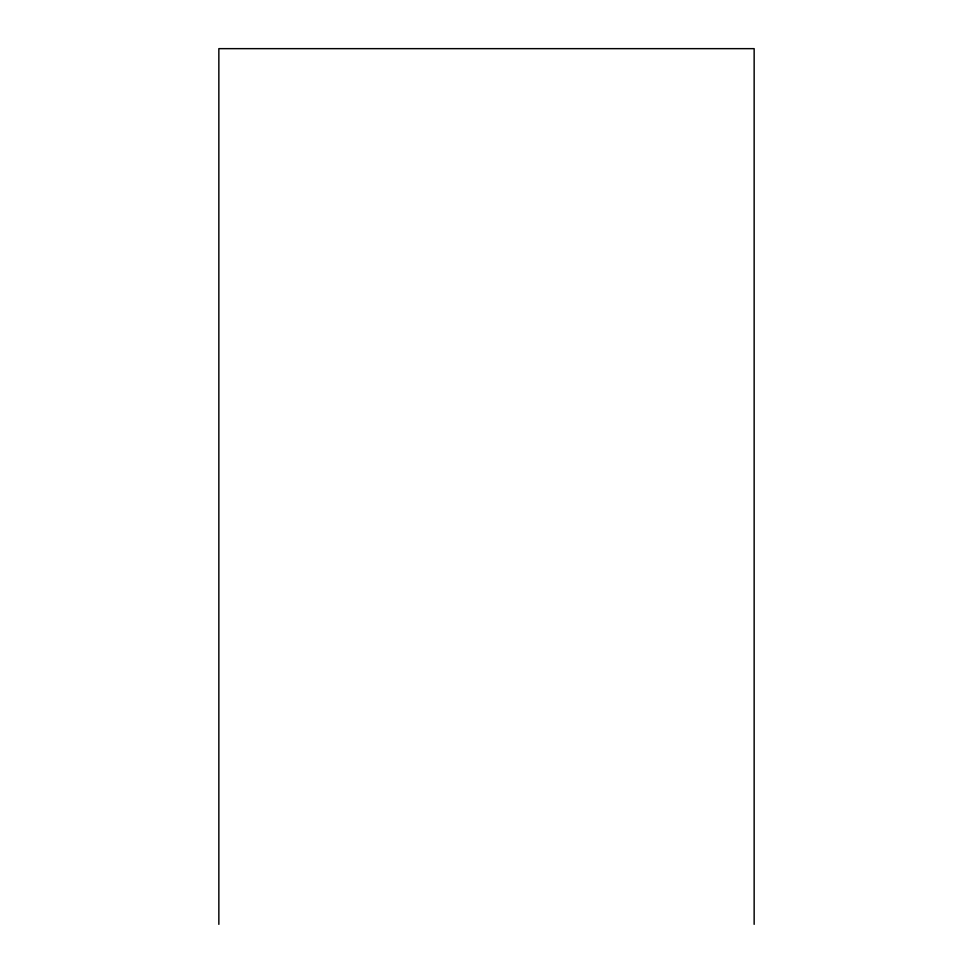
<?xml version="1.0" encoding="UTF-8"?>
<svg xmlns="http://www.w3.org/2000/svg" width="973" height="973" viewBox="0 0 973 973"><rect width="100%" height="100%" fill="white"/><g stroke="black" fill="none" stroke-linecap="round" stroke-linejoin="round"><path stroke-width="1.46" d="M754.148 924.35L754.148 48.65L218.852 48.65L218.852 924.35"/></g></svg>
